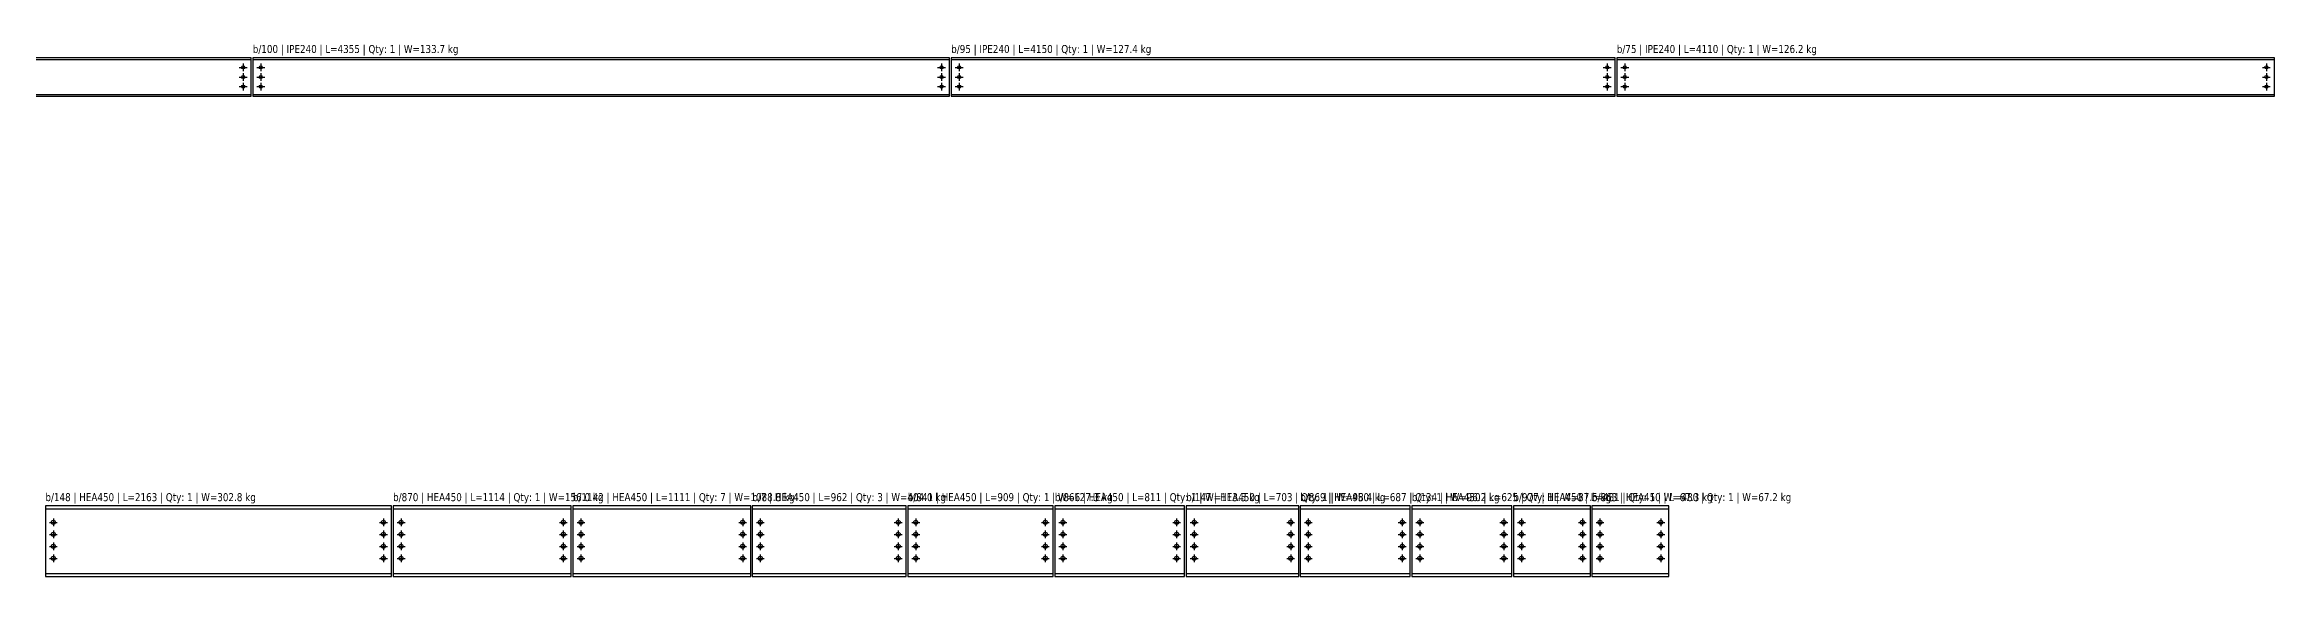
# Model space of a CAD drawing. Header units: millimetres. Extents: x 0 to 240831, y 0 to 45222.
# Drawn here: x 191727 to 205663, y 5000 to 8322 of the extents above; entities that cross this region are included whole.
import ezdxf
from ezdxf.enums import TextEntityAlignment as Align

# ---------------------------------------------------------------- set-up
doc = ezdxf.new("R2010")
doc.units = ezdxf.units.MM
doc.header["$LTSCALE"] = 1000
for name, color, linetype in [('HEA450', 2, 'Continuous'), ('IPE240', 2, 'Continuous'), ('PERFORACIONES', 1, 'Continuous'), ('TXT_GEN', 3, 'Continuous')]:
    doc.layers.add(name, color=color, linetype=linetype)
doc.styles.add('VERDNA', font='verdana.ttf', dxfattribs={"width": 0.8})

# ---------------------------------------------------------------- blocks, each defined once
blk = doc.blocks.new('D19')
at = {"layer": 'PERFORACIONES', "linetype": 'ByBlock'}
for p, q in [((-24.5, 0), (24.5, 0)), ((0, 24.5), (0, -24.5))]:
    blk.add_line(p, q, dxfattribs=at)
blk.add_circle((0, 0), 9.5, dxfattribs=at)
blk = doc.blocks.new('d25')
at = {"layer": 'PERFORACIONES', "linetype": 'ByBlock'}
for p, q in [((-24.5, 0), (24.5, 0)), ((0, 24.5), (0, -24.5))]:
    blk.add_line(p, q, dxfattribs=at)
blk.add_circle((0, 0), 12.5, dxfattribs=at)

msp = doc.modelspace()

# ---------------------------------------------------------------- linework, layer by layer
at = {"layer": 'HEA450'}
for p, q in [((191732, 5422.5), (193895, 5422.5)), ((193905, 5422.5), (195019, 5422.5)), ((195029, 5422.5), (196140, 5422.5)), ((196150, 5422.5), (197112, 5422.5)), ((197122, 5422.5), (198031, 5422.5)), ((198041, 5422.5), (198852, 5422.5)), ((198862, 5422.5), (199565, 5422.5)), ((199575, 5422.5), (200262, 5422.5)), ((200272, 5422.5), (200897, 5422.5)), ((200907, 5422.5), (201388, 5422.5)), ((201398, 5422.5), (201878, 5422.5)), ((191732, 5017.5), (193895, 5017.5)), ((193905, 5017.5), (195019, 5017.5)), ((195029, 5017.5), (196140, 5017.5)), ((196150, 5017.5), (197112, 5017.5)), ((197122, 5017.5), (198031, 5017.5)), ((198041, 5017.5), (198852, 5017.5)), ((198862, 5017.5), (199565, 5017.5)), ((199575, 5017.5), (200262, 5017.5)), ((200272, 5017.5), (200897, 5017.5)), ((200907, 5017.5), (201388, 5017.5)), ((201398, 5017.5), (201878, 5017.5))]:
    msp.add_line(p, q, dxfattribs=at)
for points in [[(191732, 5000), (193895, 5000), (193895, 5440), (191732, 5440)], [(193905, 5000), (195019, 5000), (195019, 5440), (193905, 5440)], [(195029, 5000), (196140, 5000), (196140, 5440), (195029, 5440)], [(196150, 5000), (197112, 5000), (197112, 5440), (196150, 5440)], [(197122, 5000), (198031, 5000), (198031, 5440), (197122, 5440)], [(198041, 5000), (198852, 5000), (198852, 5440), (198041, 5440)], [(198862, 5000), (199565, 5000), (199565, 5440), (198862, 5440)], [(199575, 5000), (200262, 5000), (200262, 5440), (199575, 5440)], [(200272, 5000), (200897, 5000), (200897, 5440), (200272, 5440)], [(200907, 5000), (201388, 5000), (201388, 5440), (200907, 5440)], [(201398, 5000), (201878, 5000), (201878, 5440), (201398, 5440)]]:
    msp.add_lwpolyline(points, close=True, dxfattribs=at)
at = {"layer": 'IPE240'}
for p, q in [((188617, 8230), (193018, 8230)), ((193028, 8230), (197383, 8230)), ((197393, 8230), (201543, 8230)), ((201553, 8230), (205663, 8230)), ((188617, 8010), (193018, 8010)), ((193028, 8010), (197383, 8010)), ((197393, 8010), (201543, 8010)), ((201553, 8010), (205663, 8010))]:
    msp.add_line(p, q, dxfattribs=at)
for points in [[(188617, 8000), (193018, 8000), (193018, 8240), (188617, 8240)], [(193028, 8000), (197383, 8000), (197383, 8240), (193028, 8240)], [(197393, 8000), (201543, 8000), (201543, 8240), (197393, 8240)], [(201553, 8000), (205663, 8000), (205663, 8240), (201553, 8240)]]:
    msp.add_lwpolyline(points, close=True, dxfattribs=at)

# ---------------------------------------------------------------- block references
at = {"layer": 'HEA450'}
for p in [(191782, 5337.5), (193845, 5337.5), (193955, 5337.5), (194969, 5337.5), (195079, 5337.5), (196090, 5337.5), (196200, 5337.5), (197062, 5337.5), (197172, 5337.5), (197981, 5337.5), (198091, 5337.5), (198802, 5337.5), (198912, 5337.5), (199515, 5337.5), (199625, 5337.5), (200212, 5337.5), (200322, 5337.5), (200847, 5337.5), (200957, 5337.5), (201338, 5337.5), (201448, 5337.5), (201828, 5337.5), (191782, 5262.5), (191782, 5187.5), (193845, 5262.5), (193845, 5187.5), (193955, 5262.5), (193955, 5187.5), (194969, 5262.5), (194969, 5187.5), (195079, 5262.5), (195079, 5187.5), (196090, 5262.5), (196090, 5187.5), (196200, 5262.5), (196200, 5187.5), (197062, 5262.5), (197062, 5187.5), (197172, 5262.5), (197172, 5187.5), (197981, 5262.5), (197981, 5187.5), (198091, 5262.5), (198091, 5187.5), (198802, 5262.5), (198802, 5187.5), (198912, 5262.5), (198912, 5187.5), (199515, 5262.5), (199515, 5187.5), (199625, 5262.5), (199625, 5187.5), (200212, 5262.5), (200212, 5187.5), (200322, 5262.5), (200322, 5187.5), (200847, 5262.5), (200847, 5187.5), (200957, 5262.5), (200957, 5187.5), (201338, 5262.5), (201338, 5187.5), (201448, 5262.5), (201448, 5187.5), (201828, 5262.5), (201828, 5187.5), (191782, 5112.5), (193845, 5112.5), (193955, 5112.5), (194969, 5112.5), (195079, 5112.5), (196090, 5112.5), (196200, 5112.5), (197062, 5112.5), (197172, 5112.5), (197981, 5112.5), (198091, 5112.5), (198802, 5112.5), (198912, 5112.5), (199515, 5112.5), (199625, 5112.5), (200212, 5112.5), (200322, 5112.5), (200847, 5112.5), (200957, 5112.5), (201338, 5112.5), (201448, 5112.5), (201828, 5112.5)]:
    msp.add_blockref('d25', p, dxfattribs=at)
at = {"layer": 'IPE240'}
for p in [(192968, 8180), (192968, 8120), (192968, 8060), (193078, 8180), (193078, 8120), (193078, 8060), (197333, 8180), (197333, 8120), (197333, 8060), (197443, 8180), (197443, 8120), (197443, 8060), (201493, 8180), (201493, 8120), (201493, 8060), (201603, 8180), (201603, 8120), (201603, 8060), (205613, 8180), (205613, 8120), (205613, 8060)]:
    msp.add_blockref('D19', p, dxfattribs=at)

# ---------------------------------------------------------------- texts
at = {"layer": 'TXT_GEN', "style": 'VERDNA', "width": 0.8}
for s, p in [('b/100 | IPE240 | L=4355 | Qty: 1 | W=133.7 kg', (193028, 8255)), ('b/95 | IPE240 | L=4150 | Qty: 1 | W=127.4 kg', (197393, 8255)), ('b/75 | IPE240 | L=4110 | Qty: 1 | W=126.2 kg', (201553, 8255)), ('b/148 | HEA450 | L=2163 | Qty: 1 | W=302.8 kg', (191732, 5455)), ('b/870 | HEA450 | L=1114 | Qty: 1 | W=156.0 kg', (193905, 5455)), ('b/1142 | HEA450 | L=1111 | Qty: 7 | W=1088.8 kg', (195029, 5455)), ('b/7 | HEA450 | L=962 | Qty: 3 | W=404.0 kg', (196150, 5455)), ('b/841 | HEA450 | L=909 | Qty: 1 | W=127.3 kg', (197122, 5455)), ('b/866 | HEA450 | L=811 | Qty: 1 | W=113.5 kg', (198041, 5455)), ('b/147 | HEA450 | L=703 | Qty: 1 | W=98.4 kg', (198862, 5455)), ('b/869 | HEA450 | L=687 | Qty: 1 | W=96.2 kg', (199575, 5455)), ('b/134 | HEA450 | L=625 | Qty: 1 | W=87.5 kg', (200272, 5455)), ('b/977 | HEA450 | L=481 | Qty: 1 | W=67.3 kg', (200907, 5455)), ('b/863 | HEA450 | L=480 | Qty: 1 | W=67.2 kg', (201398, 5455))]:
    msp.add_text(s, height=50, dxfattribs=at).set_placement(p, align=Align.BOTTOM_LEFT)

doc.saveas('drawing.dxf')
